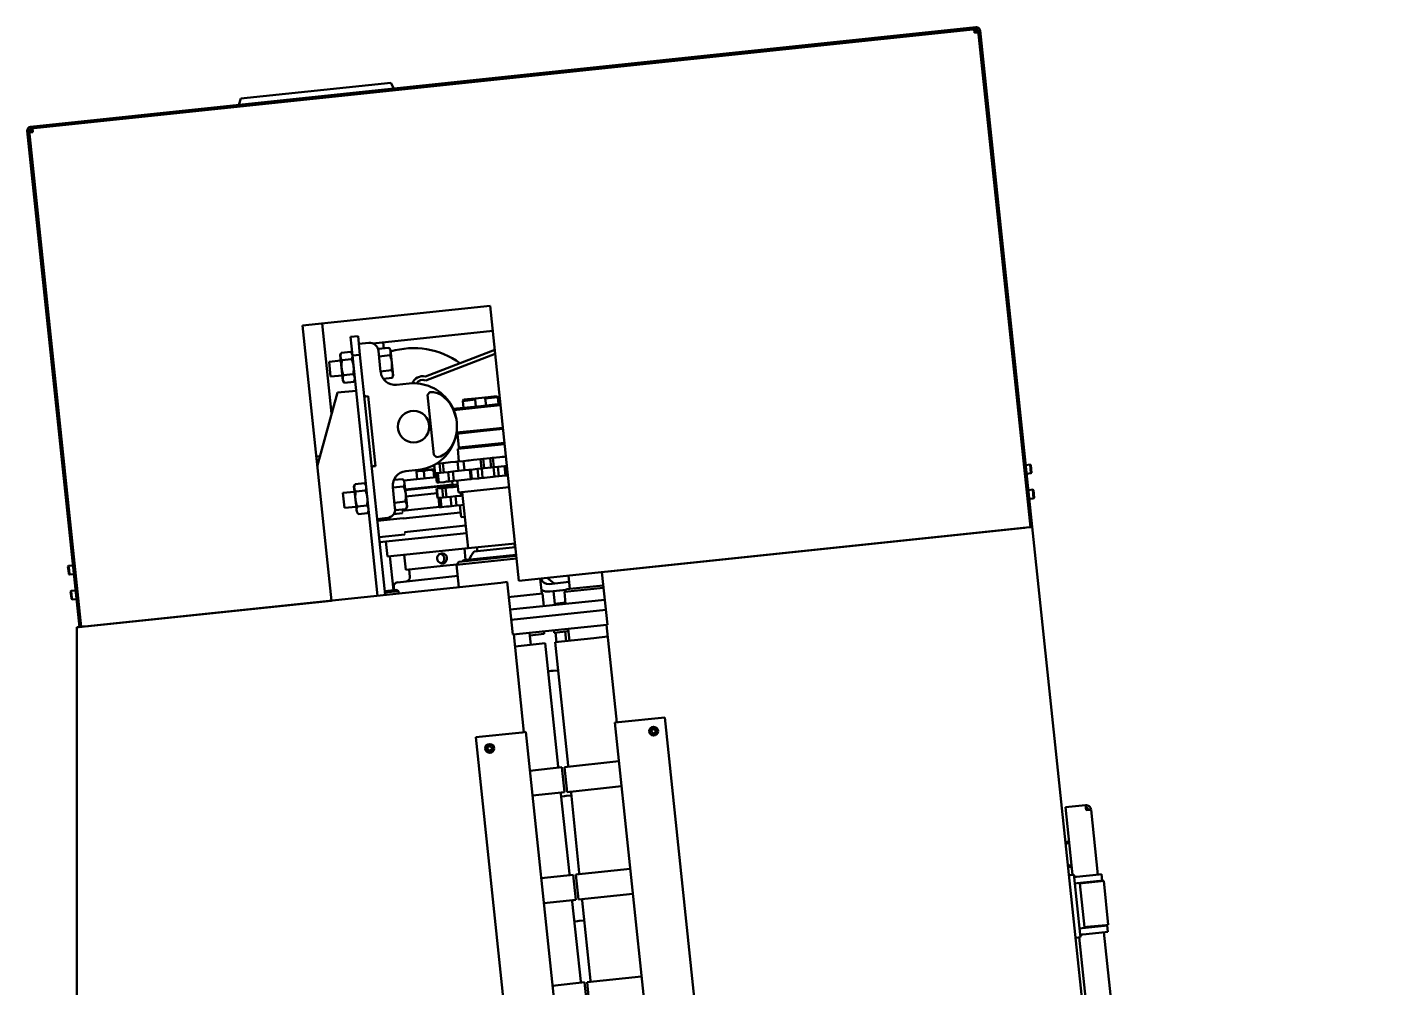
# Model space of a CAD drawing. Header units: millimetres. Extents: x 4915 to 15267, y 4787 to 10268.
# Drawn here: x 14098 to 15179, y 9440 to 10204 of the extents above; entities that cross this region are included whole.
import ezdxf

# ---------------------------------------------------------------- set-up
doc = ezdxf.new("R2010")
doc.units = ezdxf.units.MM
doc.layers.add('外形線', color=7, linetype='Continuous', lineweight=50)

msp = doc.modelspace()

# ---------------------------------------------------------------- linework, layer by layer
for p, q in [((14396.8, 9819.7), (14397, 9817.8)), ((14398.6, 9802.8), (14398.8, 9800.9))]:
    msp.add_line(p, q)
at = {"layer": '外形線'}
for p, q in [((14101.2, 10125.2), (14853, 10204.3)), ((14853.1, 10202.8), (14101.3, 10123.7)), ((14851.6, 10202.7), (14851.9, 10199.7)), ((14854.8, 10201.5), (14851.8, 10201.2)), ((14854.9, 10200), (14851.9, 10199.7)), ((14896.3, 9806.7), (14854.8, 10201.5)), ((14856.3, 10201.6), (14897.8, 9806.9)), ((14387.6, 10160.1), (14268.3, 10147.6)), ((14387.6, 10160.1), (14390, 10155.6)), ((14268.3, 10147.6), (14266.9, 10142.6)), ((14140.1, 9727.1), (14098.5, 10121.9)), ((14103, 10122.4), (14100, 10122.1)), ((14100, 10122.1), (14141.5, 9727.3)), ((14100.2, 10120.6), (14103.1, 10120.9)), ((14103.1, 10120.9), (14102.8, 10123.9)), ((14317.4, 9967), (14466.6, 9982.7)), ((14466.6, 9982.7), (14489.6, 9763.9)), ((14340.4, 9748.2), (14317.4, 9967)), ((14340.6, 9897), (14333.1, 9968.6)), ((14373.4, 9952.8), (14468.7, 9962.8)), ((14361.6, 9958.6), (14355.6, 9958)), ((14355.6, 9958), (14357.2, 9943.1)), ((14363.1, 9943.7), (14361.6, 9958.6)), ((14370.2, 9953.2), (14362.2, 9952.4)), ((14382.2, 9948.9), (14381.7, 9953.6)), ((14347.5, 9943.5), (14348.3, 9945.2)), ((14347.5, 9943.5), (14348.5, 9933.3)), ((14355.8, 9946.1), (14348.3, 9945.4)), ((14357, 9944.5), (14355.9, 9946)), ((14357.2, 9943.1), (14363.1, 9943.7)), ((14377.2, 9752.2), (14357.2, 9943.1)), ((14363.1, 9943.7), (14383.2, 9752.9)), ((14377.7, 9948.4), (14386.2, 9949.3)), ((14377.9, 9947), (14377.7, 9948.4)), ((14379.6, 9930.1), (14377.9, 9947)), ((14378.3, 9942.5), (14386.9, 9943.4)), ((14387.4, 9947.7), (14386.3, 9949.2)), ((14388.5, 9937.5), (14387.4, 9947.7)), ((14415.2, 9926.5), (14470.3, 9947.7)), ((14470.6, 9944.6), (14415.4, 9923.4)), ((14347.9, 9939.3), (14338.6, 9938.3)), ((14339.8, 9926.4), (14338.6, 9938.3)), ((14348.5, 9933.3), (14349.6, 9923.2)), ((14356.5, 9940.2), (14348.8, 9939.4)), ((14379.6, 9930.5), (14388.2, 9931.5)), ((14389.6, 9927.4), (14388.5, 9937.5)), ((14349.2, 9927.4), (14339.8, 9926.4)), ((14349.6, 9923.2), (14350.7, 9921.6)), ((14357.8, 9928.3), (14350.1, 9927.5)), ((14358.3, 9922.3), (14350.8, 9921.5)), ((14359.1, 9924.2), (14358.4, 9922.4)), ((14381.6, 9924.7), (14388.7, 9925.5)), ((14389.6, 9927.4), (14388.8, 9925.6)), ((14402.2, 9920.9), (14392.3, 9919.8)), ((14329.2, 9854.8), (14345.2, 9913.7)), ((14345.2, 9913.7), (14360.1, 9915.2)), ((14368.1, 9910.7), (14369.6, 9910.9)), ((14369.6, 9910.9), (14375.4, 9855.2)), ((14421.8, 9864.2), (14416.8, 9911.8)), ((14445.8, 9908.1), (14454.7, 9909.1)), ((14454.7, 9909.1), (14462.7, 9909.9)), ((14462.7, 9909.9), (14471.6, 9910.9)), ((14472.7, 9910), (14462.8, 9908.9)), ((14462.8, 9908.9), (14463.4, 9903.5)), ((14471.6, 9910.9), (14472.7, 9910)), ((14472.7, 9910), (14473.3, 9904.5)), ((14437.3, 9900.7), (14459.4, 9903)), ((14459.5, 9902), (14437.7, 9899.8)), ((14454.8, 9908.1), (14444.9, 9907)), ((14445.8, 9908.1), (14444.9, 9907)), ((14444.9, 9907), (14445.5, 9901.6)), ((14455.4, 9902.6), (14454.8, 9908.1)), ((14459.4, 9903), (14474.8, 9904.7)), ((14474.9, 9903.7), (14459.5, 9902)), ((14461.5, 9883.2), (14439.9, 9880.9)), ((14440, 9881.9), (14461.4, 9884.1)), ((14441.8, 9870), (14440.6, 9881)), ((14461.4, 9884.1), (14476.8, 9885.8)), ((14476.9, 9884.8), (14461.5, 9883.2)), ((14462.7, 9871.2), (14440.9, 9868.9)), ((14440.9, 9868.9), (14441.9, 9859)), ((14441.8, 9870), (14462.6, 9872.2)), ((14442.9, 9869.1), (14441.8, 9870)), ((14462.6, 9872.2), (14478, 9873.8)), ((14478.1, 9872.8), (14462.7, 9871.2)), ((14331.5, 9863.2), (14328.4, 9862.8)), ((14328.7, 9859.4), (14330.7, 9860.1)), ((14375.4, 9855.2), (14374, 9855.1)), ((14422.8, 9849.4), (14422.1, 9856.1)), ((14422.9, 9849.4), (14422.2, 9856.2)), ((14423.7, 9857.1), (14426, 9857.3)), ((14426.4, 9857.3), (14426, 9857.3)), ((14426.4, 9857.3), (14429.1, 9857.6)), ((14426.4, 9857.3), (14427.2, 9849.9)), ((14429.1, 9857.6), (14433.4, 9858.1)), ((14429.9, 9850.2), (14429.1, 9857.6)), ((14435.2, 9858.3), (14433.4, 9858.1)), ((14435.2, 9858.3), (14439.4, 9858.7)), ((14439.4, 9858.7), (14440.7, 9858.8)), ((14440.7, 9858.8), (14445.4, 9859.3)), ((14440.7, 9858.8), (14441.5, 9851.4)), ((14445.4, 9859.3), (14448.9, 9859.7)), ((14446.2, 9851.9), (14445.4, 9859.3)), ((14450.1, 9859.8), (14448.9, 9859.7)), ((14450.1, 9859.8), (14451.6, 9860)), ((14451.6, 9860), (14453.4, 9860.2)), ((14453.4, 9860.2), (14459.1, 9860.8)), ((14459.4, 9860.8), (14459.1, 9860.8)), ((14459.9, 9853.3), (14459.1, 9860.8)), ((14459.4, 9860.8), (14461.2, 9861)), ((14461.2, 9861), (14466.6, 9861.6)), ((14461.2, 9861), (14462, 9853.5)), ((14466.6, 9861.6), (14468.4, 9861.8)), ((14467.4, 9854.1), (14466.6, 9861.6)), ((14469.2, 9854.3), (14467.4, 9854.1)), ((14468.7, 9861.8), (14468.4, 9861.8)), ((14468.7, 9861.8), (14474.3, 9862.4)), ((14469.5, 9854.3), (14468.7, 9861.8)), ((14469.2, 9854.3), (14469.5, 9854.3)), ((14469.4, 9854.3), (14470.2, 9846.9)), ((14469.4, 9854.3), (14470.2, 9846.9)), ((14470.1, 9854.4), (14469.5, 9854.3)), ((14470.1, 9854.4), (14472.8, 9854.7)), ((14472.8, 9854.7), (14478.1, 9855.2)), ((14472.8, 9854.7), (14473.6, 9847.2)), ((14474.3, 9862.4), (14476.2, 9862.6)), ((14476.2, 9862.6), (14477.7, 9862.7)), ((14478.9, 9862.9), (14477.7, 9862.7)), ((14478.1, 9855.2), (14478.8, 9855.3)), ((14478.9, 9847.8), (14478.1, 9855.2)), ((14478.9, 9862.9), (14479.2, 9862.9)), ((14478.9, 9855.3), (14479.7, 9855.4)), ((14478.9, 9855.3), (14479.7, 9847.9)), ((14480, 9855.4), (14479.7, 9855.4)), ((14892.6, 9856.1), (14896.1, 9856.4)), ((14896.8, 9849.5), (14896.1, 9856.4)), ((14896.7, 9856), (14896.1, 9856.4)), ((14896.7, 9856), (14897.3, 9850)), ((14390.1, 9844.2), (14397.2, 9844.9)), ((14398.4, 9843.2), (14397.3, 9844.8)), ((14421.4, 9846.3), (14398, 9843.8)), ((14399.5, 9851.2), (14409.4, 9852.2)), ((14408.6, 9844.9), (14408, 9850.7)), ((14408.6, 9851.4), (14408.5, 9851.3)), ((14422.1, 9852.8), (14408.6, 9851.4)), ((14414.5, 9845.5), (14413.9, 9851.2)), ((14423.9, 9846.5), (14421.4, 9846.3)), ((14422.1, 9846.3), (14421.5, 9851.9)), ((14422.1, 9852.8), (14422.5, 9852.6)), ((14423.6, 9849.5), (14422.9, 9849.4)), ((14423.7, 9846.5), (14423.4, 9849.5)), ((14423.6, 9849.3), (14423.4, 9849.4)), ((14423.6, 9849.5), (14425.1, 9849.7)), ((14423.6, 9849.5), (14424.4, 9842.1)), ((14424.4, 9842.1), (14423.6, 9849.5)), ((14425.1, 9849.7), (14427.2, 9849.9)), ((14425.8, 9842.2), (14425.1, 9849.7)), ((14427.2, 9849.9), (14429.9, 9850.2)), ((14433.3, 9850.5), (14429.9, 9850.2)), ((14433.3, 9850.5), (14437.1, 9850.9)), ((14433.3, 9850.5), (14434, 9843.1)), ((14434, 9843.1), (14437.9, 9843.5)), ((14437.1, 9850.9), (14441.1, 9851.4)), ((14437.9, 9843.5), (14437.1, 9850.9)), ((14441.9, 9843.9), (14437.9, 9843.5)), ((14441.5, 9834.3), (14440.5, 9843.7)), ((14441.5, 9851.4), (14441.1, 9851.4)), ((14441.5, 9851.4), (14446.2, 9851.9)), ((14441.9, 9843.9), (14443.5, 9844.1)), ((14446.4, 9844.4), (14443.5, 9844.1)), ((14449.7, 9852.3), (14446.2, 9851.9)), ((14448.5, 9844.6), (14446.4, 9844.4)), ((14451.3, 9844.9), (14448.5, 9844.6)), ((14449.7, 9852.3), (14450.5, 9852.3)), ((14450.5, 9852.3), (14451.3, 9852.4)), ((14450.5, 9852.3), (14451.3, 9844.9)), ((14451.3, 9852.4), (14456.5, 9853)), ((14451.3, 9852.4), (14452, 9845)), ((14452, 9845), (14451.3, 9844.9)), ((14452, 9845), (14457.3, 9845.5)), ((14456.5, 9853), (14459.3, 9853.3)), ((14457.3, 9845.5), (14456.5, 9853)), ((14460, 9845.8), (14457.3, 9845.5)), ((14459.9, 9853.3), (14459.3, 9853.3)), ((14459.9, 9853.3), (14460.2, 9853.4)), ((14460, 9853.3), (14460.7, 9845.9)), ((14460, 9845.8), (14460.7, 9845.9)), ((14462, 9853.5), (14460.2, 9853.4)), ((14462.2, 9846), (14460.7, 9845.9)), ((14462, 9853.5), (14467.4, 9854.1)), ((14468.7, 9846.7), (14462.2, 9846)), ((14470.2, 9846.9), (14468.7, 9846.7)), ((14470.2, 9846.9), (14470.9, 9846.9)), ((14473.6, 9847.2), (14470.9, 9846.9)), ((14473.6, 9847.2), (14478.9, 9847.8)), ((14479.6, 9847.9), (14478.9, 9847.8)), ((14480.7, 9848), (14479.7, 9847.9)), ((14893.4, 9849.1), (14896.8, 9849.5)), ((14897.3, 9850), (14896.8, 9849.5)), ((14358.9, 9834.9), (14349.5, 9833.9)), ((14350.8, 9822), (14349.5, 9833.9)), ((14358.4, 9839), (14359.2, 9840.8)), ((14358.4, 9839), (14359.5, 9828.9)), ((14366.8, 9841.7), (14359.3, 9840.9)), ((14367.5, 9835.8), (14359.8, 9835)), ((14368, 9840), (14366.8, 9841.6)), ((14389.3, 9838.1), (14397.9, 9839)), ((14391, 9821.7), (14389.3, 9838.6)), ((14399.5, 9833.1), (14398.4, 9843.2)), ((14422.1, 9839), (14399.1, 9836.6)), ((14399.2, 9836.1), (14440.8, 9840.5)), ((14400.6, 9823), (14399.5, 9833.1)), ((14424.5, 9833.6), (14399.7, 9831)), ((14412.9, 9838), (14413, 9837.5)), ((14420.9, 9838.9), (14421, 9838.4)), ((14436.8, 9840.5), (14422.1, 9839)), ((14424.9, 9829.8), (14424.1, 9837.2)), ((14424.2, 9837.3), (14428, 9837.7)), ((14425, 9829.8), (14424.2, 9837.3)), ((14424.4, 9842.1), (14425.8, 9842.2)), ((14430, 9842.6), (14425.8, 9842.2)), ((14428.4, 9837.7), (14428, 9837.7)), ((14428.4, 9837.7), (14431.1, 9838)), ((14428.4, 9837.7), (14429.2, 9830.2)), ((14430, 9842.6), (14432, 9842.9)), ((14431.1, 9838), (14435.4, 9838.4)), ((14431.9, 9830.5), (14431.1, 9838)), ((14434, 9843.1), (14432, 9842.9)), ((14437.2, 9838.6), (14435.4, 9838.4)), ((14436.5, 9843.3), (14436.8, 9840.5)), ((14437.2, 9838.6), (14441, 9839)), ((14441.5, 9834.3), (14466.4, 9836.9)), ((14443.1, 9834.5), (14443.4, 9831.7)), ((14444.4, 9834.6), (14449.1, 9789.9)), ((14466.4, 9836.9), (14481.7, 9838.5)), ((14894.7, 9836.2), (14898.2, 9836.6)), ((14898.9, 9829.6), (14898.2, 9836.6)), ((14898.8, 9836.1), (14898.2, 9836.6)), ((14898.8, 9836.1), (14899.4, 9830.1)), ((14360.1, 9822.9), (14350.8, 9822)), ((14359.5, 9828.9), (14360.6, 9818.8)), ((14368.7, 9823.8), (14361.1, 9823)), ((14390.6, 9826.1), (14399.2, 9827)), ((14396.8, 9819.7), (14426.4, 9822.8)), ((14400.6, 9823), (14399.8, 9821.2)), ((14425.7, 9829.9), (14425, 9829.8)), ((14425.7, 9829.9), (14427.1, 9830)), ((14425.7, 9829.9), (14426.5, 9822.4)), ((14426.5, 9822.4), (14427.9, 9822.6)), ((14427.1, 9830), (14429.2, 9830.2)), ((14427.9, 9822.6), (14427.1, 9830)), ((14432, 9823), (14427.9, 9822.6)), ((14429.2, 9830.2), (14431.9, 9830.5)), ((14435.2, 9830.9), (14431.9, 9830.5)), ((14432, 9823), (14434.1, 9823.2)), ((14436, 9823.4), (14434.1, 9823.2)), ((14435.2, 9830.9), (14439.1, 9831.3)), ((14435.2, 9830.9), (14436, 9823.4)), ((14436, 9823.4), (14439.9, 9823.8)), ((14439.1, 9831.3), (14443.1, 9831.7)), ((14439.9, 9823.8), (14439.1, 9831.3)), ((14443.9, 9824.2), (14439.9, 9823.8)), ((14443.6, 9814.7), (14442.6, 9824.1)), ((14443.4, 9831.7), (14443.1, 9831.7)), ((14443.4, 9831.7), (14444.7, 9831.9)), ((14443.9, 9824.2), (14445.4, 9824.4)), ((14895.5, 9829.2), (14898.9, 9829.6)), ((14899.4, 9830.1), (14898.9, 9829.6)), ((14360.6, 9818.8), (14361.7, 9817.2)), ((14369.3, 9817.9), (14361.8, 9817.1)), ((14370.1, 9819.8), (14369.3, 9818)), ((14376.9, 9813.1), (14384.8, 9814)), ((14377, 9811.6), (14397.5, 9813.8)), ((14389.9, 9817), (14397, 9817.8)), ((14391.2, 9820.2), (14391, 9821.7)), ((14391.2, 9820.2), (14399.7, 9821.1)), ((14443.2, 9818.4), (14397.5, 9813.6)), ((14443.6, 9814.7), (14446.4, 9815)), ((14378.4, 9798.7), (14398.8, 9800.9)), ((14378.8, 9794.7), (14447.8, 9802)), ((14398.6, 9802.8), (14447.2, 9807.9)), ((14893.3, 9806.4), (14489.6, 9763.9)), ((14560.7, 9771.4), (14891.9, 9806.2)), ((14896, 9806.7), (14893.3, 9806.4)), ((14896.3, 9806.7), (14896, 9806.7)), ((14897.8, 9806.9), (14896.3, 9806.7)), ((15179, 7131.8), (14897.8, 9806.9)), ((14383.8, 9795.3), (14385, 9783.3)), ((14449.1, 9790.1), (14385, 9783.3)), ((14446.2, 9789.7), (14447.1, 9780.6)), ((14486.5, 9793.8), (14449.1, 9789.9)), ((14454.1, 9787.4), (14486.8, 9790.8)), ((14456.5, 9787.6), (14456.1, 9790.6)), ((14486.3, 9790.7), (14486, 9793.7)), ((14389.8, 9756.5), (14387, 9783.5)), ((14398.4, 9784.7), (14399.7, 9772.8)), ((14487.7, 9781.8), (14440, 9776.8)), ((14441.8, 9779), (14440, 9776.8)), ((14441.8, 9779), (14487.5, 9783.8)), ((14487.5, 9784.3), (14444.7, 9779.8)), ((14445.6, 9780.4), (14444.7, 9779.8)), ((14444.7, 9779.8), (14444.8, 9779.3)), ((14445.6, 9780.4), (14487.4, 9784.8)), ((14130.9, 9775.4), (14131.4, 9776)), ((14131.3, 9772.4), (14130.9, 9775.4)), ((14131.6, 9769.4), (14131.3, 9772.4)), ((14134.9, 9776.3), (14131.4, 9776)), ((14131.4, 9776), (14131.8, 9772.5)), ((14131.6, 9769.4), (14132.1, 9769)), ((14131.8, 9772.5), (14132.1, 9769)), ((14135.6, 9769.4), (14132.1, 9769)), ((14392.9, 9762.8), (14440.9, 9767.9)), ((14429.2, 9775.9), (14399.7, 9772.8)), ((14402.8, 9767.1), (14402.2, 9773.1)), ((14440.2, 9777.1), (14429.2, 9775.9)), ((14441.9, 9759), (14440, 9776.8)), ((14530, 9757.6), (14528.9, 9768)), ((14559.9, 9729.1), (14555.5, 9770.8)), ((14475.1, 9762.5), (14144, 9727.7)), ((14390.3, 9756.5), (14390.1, 9759.3)), ((14480.3, 9763.1), (14475.1, 9762.5)), ((14484.7, 9721.3), (14480.3, 9763.1)), ((14507.8, 9753.8), (14506.5, 9765.7)), ((14517.5, 9761.9), (14512, 9766.3)), ((14513.5, 9761.4), (14529.4, 9763.1)), ((14556.8, 9758.4), (14525.7, 9755.2)), ((14527.5, 9757.4), (14525.7, 9755.2)), ((14527.5, 9757.4), (14556.6, 9760.4)), ((14133, 9755.5), (14133.5, 9756.1)), ((14133.4, 9752.5), (14133, 9755.5)), ((14133.7, 9749.6), (14133.4, 9752.5)), ((14137, 9756.4), (14133.5, 9756.1)), ((14133.5, 9756.1), (14133.8, 9752.6)), ((14133.7, 9749.6), (14134.2, 9749.1)), ((14133.8, 9752.6), (14134.2, 9749.1)), ((14137.7, 9749.5), (14134.2, 9749.1)), ((14340.4, 9748.2), (14144.5, 9727.6)), ((14382.9, 9755.7), (14392.6, 9756.8)), ((14393.9, 9755.7), (14383, 9754.6)), ((14392.6, 9756.8), (14393.9, 9755.7)), ((14394.1, 9754), (14393.9, 9755.7)), ((14483.4, 9751.2), (14481.5, 9751)), ((14557.8, 9749), (14482.6, 9741.1)), ((14508.3, 9753.8), (14483.4, 9751.2)), ((14509.3, 9743.9), (14508.3, 9753.8)), ((14527.1, 9756.8), (14514.1, 9755.5)), ((14527.1, 9756.8), (14517.1, 9755.8)), ((14517.1, 9755.8), (14518.2, 9745.8)), ((14518.2, 9745.8), (14526.6, 9746.7)), ((14526.7, 9745.7), (14525.7, 9755.2)), ((14558.7, 9741), (14483.4, 9733.1)), ((14138, 7022), (14138, 9727.1)), ((14141.5, 9727.3), (14140.1, 9727.1)), ((14485.1, 9721.2), (14559.5, 9729.1)), ((14517.4, 9724.6), (14517.6, 9722.6)), ((14529.8, 9716.4), (14528.8, 9725.8)), ((14559.1, 9729), (14567.3, 9651.3)), ((14559.9, 9729.1), (14559.5, 9729.1)), ((14484.7, 9721.3), (14485.1, 9721.4)), ((14485.5, 9721.3), (14493.6, 9643.6)), ((14486.5, 9711.8), (14510.4, 9714.4)), ((14499, 9713.2), (14498, 9722.6)), ((14509.6, 9721.8), (14498.2, 9720.6)), ((14509.4, 9723.8), (14509.6, 9721.8)), ((14520.7, 9616.4), (14510.4, 9714.4)), ((14529, 9723.9), (14517.6, 9722.6)), ((14518.4, 9715.2), (14549.2, 9718.4)), ((14528.7, 9617.2), (14518.4, 9715.2)), ((14518.6, 9722.8), (14519.4, 9715.3)), ((14527.2, 9716.1), (14526.4, 9723.6)), ((14549.2, 9718.4), (14560.1, 9719.6)), ((14515.3, 9692.3), (14512.8, 9692)), ((14516.7, 9692.4), (14515.3, 9692.3)), ((14520.7, 9692.8), (14516.7, 9692.4)), ((14568.8, 9651.5), (14565.8, 9651.2)), ((14827.1, 7165.1), (14565.8, 9651.2)), ((14568.8, 9651.5), (14605.6, 9655.4)), ((14605.6, 9655.4), (14866.9, 7169.2)), ((14492.1, 9643.4), (14455.3, 9639.6)), ((14716.6, 7153.4), (14455.3, 9639.6)), ((14492.1, 9643.4), (14495.1, 9643.8)), ((14495.1, 9643.8), (14756.4, 7157.6)), ((14595.1, 9645.1), (14596.5, 9646.1)), ((14595.3, 9643.4), (14595.1, 9645.1)), ((14596.9, 9642.7), (14595.3, 9643.4)), ((14596.5, 9646.1), (14598.1, 9645.4)), ((14598.3, 9643.7), (14596.9, 9642.7)), ((14598.1, 9645.4), (14598.3, 9643.7)), ((14464.7, 9631.4), (14466.1, 9632.4)), ((14464.9, 9629.7), (14464.7, 9631.4)), ((14466.5, 9629), (14464.9, 9629.7)), ((14466.1, 9632.4), (14467.7, 9631.7)), ((14467.9, 9630), (14466.5, 9629)), ((14467.7, 9631.7), (14467.9, 9630)), ((14569, 9620.5), (14525.8, 9615.9)), ((14523.8, 9615.7), (14498.3, 9613)), ((14525.9, 9595.8), (14523.8, 9615.7)), ((14527.9, 9596), (14525.8, 9615.9)), ((14525.9, 9595.8), (14500.4, 9593.2)), ((14571.1, 9600.6), (14527.9, 9596)), ((14537.6, 9531.7), (14531, 9595.4)), ((14529.7, 9530.9), (14523, 9594.5)), ((14525.8, 9592.8), (14523.2, 9592.5)), ((14525.8, 9592.8), (14523.2, 9592.5)), ((14527.2, 9593), (14525.8, 9592.8)), ((14527.2, 9593), (14525.8, 9592.8)), ((14531.2, 9593.4), (14527.2, 9593)), ((14531.2, 9593.4), (14527.2, 9593)), ((14940.2, 9585.6), (14924.3, 9583.9)), ((14940.6, 9581.6), (14940.2, 9585.6)), ((14929.9, 9530.2), (14924.3, 9583.9)), ((14940.6, 9581.6), (14944.6, 9582)), ((14950, 9530.3), (14944.6, 9582)), ((14532.8, 9530.2), (14507.3, 9527.5)), ((14534.9, 9510.3), (14532.8, 9530.2)), ((14578, 9535), (14534.8, 9530.4)), ((14536.9, 9510.5), (14534.8, 9530.4)), ((14930.9, 9530.3), (14926.9, 9529.9)), ((14930.9, 9530.3), (14931.1, 9528.3)), ((14951, 9530.4), (14933.1, 9528.5)), ((14951, 9530.4), (14953, 9530.6)), ((14953.5, 9525.7), (14953, 9530.6)), ((14935.9, 9482.6), (14931.1, 9528.3)), ((14931.6, 9523.4), (14933.6, 9523.6)), ((14933.6, 9523.6), (14951.5, 9525.4)), ((14935.7, 9523.3), (14937.7, 9523.5)), ((14935.7, 9523.3), (14939.3, 9488.5)), ((14952.6, 9525.1), (14937.7, 9523.5)), ((14950.6, 9524.8), (14950.5, 9525.3)), ((14953.5, 9525.7), (14951.5, 9525.4)), ((14952.6, 9525.1), (14954.6, 9525.3)), ((14958.2, 9490.5), (14954.6, 9525.3)), ((14534.9, 9510.3), (14509.4, 9507.6)), ((14538.7, 9445.4), (14532, 9509)), ((14580.1, 9515.1), (14536.9, 9510.5)), ((14546.6, 9446.2), (14539.9, 9509.8)), ((14536.2, 9493.4), (14533.7, 9493.1)), ((14536.2, 9493.4), (14533.7, 9493.1)), ((14537.6, 9493.5), (14536.2, 9493.4)), ((14537.6, 9493.5), (14536.2, 9493.4)), ((14541.6, 9493.9), (14537.6, 9493.5)), ((14541.6, 9493.9), (14537.6, 9493.5)), ((14937.4, 9487.8), (14935.4, 9487.6)), ((14955.3, 9489.6), (14937.4, 9487.8)), ((14941.3, 9488.7), (14939.3, 9488.5)), ((14941.3, 9488.7), (14956.2, 9490.2)), ((14954.3, 9489.5), (14954.3, 9490)), ((14955.3, 9489.6), (14957.3, 9489.9)), ((14958.2, 9490.5), (14956.2, 9490.2)), ((14957.8, 9484.9), (14957.3, 9489.9)), ((14932.2, 9480.2), (14936.1, 9480.6)), ((15047.1, 8415.4), (14935.1, 9480.5)), ((14935.9, 9482.6), (14936.1, 9480.6)), ((14937.9, 9482.8), (14955.8, 9484.7)), ((15067.2, 8415.5), (14954.8, 9484.6)), ((14957.8, 9484.9), (14955.8, 9484.7)), ((14541.8, 9444.7), (14516.3, 9442)), ((14543.9, 9424.8), (14541.8, 9444.7)), ((14587, 9449.4), (14543.8, 9444.9)), ((14545.8, 9425), (14543.8, 9444.9))]:
    msp.add_line(p, q, dxfattribs=at).dxf.unprotected_set("ltscale", 0)
for points in [[(14348.3, 9945.4), (14348.2, 9945.1), (14348.1, 9944.8), (14348, 9944.5), (14347.9, 9944.2), (14347.8, 9944), (14347.7, 9943.7), (14347.7, 9943.4), (14347.7, 9943.2), (14347.6, 9943), (14347.6, 9942.7), (14347.6, 9942.5), (14347.7, 9942.3), (14347.7, 9942), (14347.7, 9941.8), (14347.8, 9941.6), (14347.8, 9941.3), (14347.9, 9941.1), (14348, 9940.9), (14348.1, 9940.6), (14348.2, 9940.4), (14348.4, 9940.2), (14348.5, 9939.9), (14348.7, 9939.6), (14348.8, 9939.4)], [(14356.5, 9940.2), (14356.6, 9940.5), (14356.8, 9940.8), (14356.8, 9941), (14356.9, 9941.3), (14357, 9941.6), (14357, 9941.8), (14357.1, 9942.1), (14357.1, 9942.3), (14357.1, 9942.6), (14357.1, 9942.8), (14357.1, 9943), (14357.1, 9943.2), (14357.1, 9943.5), (14357, 9943.7), (14357, 9943.9), (14356.9, 9944.2), (14356.8, 9944.4), (14356.7, 9944.6), (14356.6, 9944.9), (14356.5, 9945.1), (14356.3, 9945.4), (14356.2, 9945.6), (14356, 9945.9), (14355.8, 9946.1)], [(14386.9, 9943.4), (14387.1, 9943.7), (14387.2, 9944), (14387.3, 9944.2), (14387.4, 9944.5), (14387.4, 9944.8), (14387.5, 9945), (14387.5, 9945.3), (14387.5, 9945.5), (14387.5, 9945.7), (14387.6, 9946), (14387.5, 9946.2), (14387.5, 9946.4), (14387.5, 9946.7), (14387.4, 9946.9), (14387.4, 9947.1), (14387.3, 9947.4), (14387.2, 9947.6), (14387.1, 9947.8), (14387, 9948.1), (14386.9, 9948.3), (14386.8, 9948.6), (14386.6, 9948.8), (14386.4, 9949.1), (14386.2, 9949.3)], [(14388.5, 9937.5), (14388.5, 9937.8), (14388.5, 9938), (14388.4, 9938.3), (14388.4, 9938.5), (14388.3, 9938.8), (14388.3, 9939), (14388.2, 9939.3), (14388.2, 9939.5), (14388.1, 9939.7), (14388.1, 9940), (14388, 9940.2), (14388, 9940.5), (14387.9, 9940.7), (14387.8, 9940.9), (14387.7, 9941.2), (14387.7, 9941.4), (14387.6, 9941.7), (14387.5, 9941.9), (14387.4, 9942.1), (14387.3, 9942.4), (14387.2, 9942.6), (14387.1, 9942.9), (14387.1, 9943.1), (14386.9, 9943.4)], [(14348.8, 9939.4), (14348.8, 9939.1), (14348.8, 9938.9), (14348.7, 9938.6), (14348.7, 9938.3), (14348.6, 9938.1), (14348.6, 9937.8), (14348.6, 9937.6), (14348.5, 9937.3), (14348.5, 9937.1), (14348.5, 9936.8), (14348.5, 9936.6), (14348.5, 9936.3), (14348.5, 9936.1), (14348.4, 9935.8), (14348.4, 9935.6), (14348.4, 9935.3), (14348.4, 9935.1), (14348.4, 9934.8), (14348.4, 9934.6), (14348.5, 9934.3), (14348.5, 9934.1), (14348.5, 9933.8), (14348.5, 9933.6), (14348.5, 9933.3)], [(14348.5, 9933.3), (14348.6, 9933.1), (14348.6, 9932.8), (14348.6, 9932.6), (14348.7, 9932.3), (14348.7, 9932.1), (14348.8, 9931.8), (14348.8, 9931.6), (14348.9, 9931.3), (14348.9, 9931.1), (14349, 9930.9), (14349, 9930.6), (14349.1, 9930.4), (14349.2, 9930.1), (14349.2, 9929.9), (14349.3, 9929.7), (14349.4, 9929.4), (14349.5, 9929.2), (14349.5, 9928.9), (14349.6, 9928.7), (14349.7, 9928.4), (14349.8, 9928.2), (14349.9, 9928), (14350, 9927.7), (14350.1, 9927.5)], [(14358.1, 9934.3), (14358.1, 9934.6), (14358, 9934.8), (14358, 9935.1), (14357.9, 9935.3), (14357.9, 9935.6), (14357.9, 9935.8), (14357.8, 9936.1), (14357.8, 9936.3), (14357.7, 9936.5), (14357.7, 9936.8), (14357.6, 9937), (14357.5, 9937.3), (14357.5, 9937.5), (14357.4, 9937.7), (14357.3, 9938), (14357.2, 9938.2), (14357.2, 9938.5), (14357.1, 9938.7), (14357, 9939), (14356.9, 9939.2), (14356.8, 9939.4), (14356.7, 9939.7), (14356.6, 9939.9), (14356.5, 9940.2)], [(14357.8, 9928.3), (14357.8, 9928.5), (14357.9, 9928.8), (14357.9, 9929), (14357.9, 9929.3), (14358, 9929.6), (14358, 9929.8), (14358, 9930.1), (14358.1, 9930.3), (14358.1, 9930.6), (14358.1, 9930.8), (14358.1, 9931.1), (14358.2, 9931.3), (14358.2, 9931.6), (14358.2, 9931.8), (14358.2, 9932.1), (14358.2, 9932.3), (14358.2, 9932.6), (14358.2, 9932.8), (14358.2, 9933.1), (14358.2, 9933.3), (14358.1, 9933.6), (14358.1, 9933.8), (14358.1, 9934.1), (14358.1, 9934.3)], [(14388.2, 9931.5), (14388.3, 9931.7), (14388.3, 9932), (14388.3, 9932.2), (14388.4, 9932.5), (14388.4, 9932.8), (14388.4, 9933), (14388.5, 9933.3), (14388.5, 9933.5), (14388.5, 9933.8), (14388.5, 9934), (14388.6, 9934.3), (14388.6, 9934.5), (14388.6, 9934.8), (14388.6, 9935), (14388.6, 9935.3), (14388.6, 9935.5), (14388.6, 9935.8), (14388.6, 9936), (14388.6, 9936.3), (14388.6, 9936.5), (14388.6, 9936.8), (14388.6, 9937), (14388.5, 9937.3), (14388.5, 9937.5)], [(14388.7, 9925.5), (14388.9, 9925.8), (14389, 9926.1), (14389.1, 9926.4), (14389.2, 9926.6), (14389.2, 9926.9), (14389.3, 9927.1), (14389.4, 9927.4), (14389.4, 9927.6), (14389.4, 9927.9), (14389.4, 9928.1), (14389.4, 9928.3), (14389.4, 9928.6), (14389.4, 9928.8), (14389.3, 9929), (14389.3, 9929.3), (14389.2, 9929.5), (14389.1, 9929.7), (14389.1, 9930), (14388.9, 9930.2), (14388.8, 9930.4), (14388.7, 9930.7), (14388.6, 9930.9), (14388.4, 9931.2), (14388.2, 9931.5)], [(14350.1, 9927.5), (14350, 9927.2), (14349.9, 9926.9), (14349.8, 9926.6), (14349.7, 9926.3), (14349.6, 9926.1), (14349.6, 9925.8), (14349.5, 9925.6), (14349.5, 9925.3), (14349.5, 9925.1), (14349.5, 9924.9), (14349.5, 9924.6), (14349.5, 9924.4), (14349.6, 9924.2), (14349.6, 9923.9), (14349.7, 9923.7), (14349.7, 9923.5), (14349.8, 9923.2), (14349.9, 9923), (14350, 9922.8), (14350.2, 9922.5), (14350.3, 9922.3), (14350.5, 9922), (14350.6, 9921.8), (14350.8, 9921.5)], [(14358.3, 9922.3), (14358.4, 9922.6), (14358.6, 9922.9), (14358.7, 9923.2), (14358.7, 9923.4), (14358.8, 9923.7), (14358.9, 9923.9), (14358.9, 9924.2), (14359, 9924.4), (14359, 9924.7), (14359, 9924.9), (14359, 9925.2), (14359, 9925.4), (14358.9, 9925.6), (14358.9, 9925.8), (14358.9, 9926.1), (14358.8, 9926.3), (14358.7, 9926.5), (14358.6, 9926.8), (14358.5, 9927), (14358.4, 9927.2), (14358.3, 9927.5), (14358.1, 9927.7), (14358, 9928), (14357.8, 9928.3)], [(14416.8, 9911.8), (14418.6, 9914), (14421.7, 9914.1), (14424.7, 9913.2), (14427.6, 9911.8), (14430.1, 9909.9), (14432.4, 9907.7), (14434.5, 9905.2), (14436.2, 9902.4), (14437.6, 9899.6), (14438.7, 9896.5), (14439.6, 9893.3), (14440.1, 9890.2), (14440.2, 9887), (14440.1, 9883.6), (14439.6, 9880.4), (14438.8, 9877.3), (14437.7, 9874.3), (14436.2, 9871.4), (14434.4, 9868.8), (14432.3, 9866.4), (14429.8, 9864.4), (14427.1, 9862.9), (14424.1, 9862.4), (14421.8, 9864.2)], [(14454.8, 9908.1), (14454.8, 9908.1), (14454.8, 9908.2), (14454.8, 9908.2), (14454.8, 9908.3), (14454.8, 9908.3), (14454.8, 9908.4), (14454.8, 9908.4), (14454.8, 9908.4), (14454.8, 9908.5), (14454.8, 9908.5), (14454.8, 9908.6), (14454.8, 9908.6), (14454.8, 9908.6), (14454.8, 9908.7), (14454.8, 9908.7), (14454.8, 9908.8), (14454.8, 9908.8), (14454.8, 9908.8), (14454.8, 9908.9), (14454.8, 9908.9), (14454.8, 9909), (14454.8, 9909), (14454.7, 9909), (14454.7, 9909.1)], [(14462.7, 9909.9), (14462.7, 9909.9), (14462.7, 9909.8), (14462.7, 9909.8), (14462.7, 9909.8), (14462.7, 9909.7), (14462.7, 9909.7), (14462.7, 9909.6), (14462.7, 9909.6), (14462.7, 9909.6), (14462.7, 9909.5), (14462.7, 9909.5), (14462.8, 9909.4), (14462.8, 9909.4), (14462.8, 9909.4), (14462.8, 9909.3), (14462.8, 9909.3), (14462.8, 9909.2), (14462.8, 9909.2), (14462.8, 9909.1), (14462.8, 9909.1), (14462.8, 9909.1), (14462.8, 9909), (14462.8, 9909), (14462.8, 9908.9)], [(14397.9, 9839), (14398, 9839.3), (14398.2, 9839.6), (14398.2, 9839.8), (14398.3, 9840.1), (14398.4, 9840.4), (14398.4, 9840.6), (14398.5, 9840.9), (14398.5, 9841.1), (14398.5, 9841.3), (14398.5, 9841.6), (14398.5, 9841.8), (14398.5, 9842), (14398.5, 9842.3), (14398.4, 9842.5), (14398.4, 9842.7), (14398.3, 9842.9), (14398.2, 9843.2), (14398.1, 9843.4), (14398, 9843.7), (14397.9, 9843.9), (14397.7, 9844.1), (14397.6, 9844.4), (14397.4, 9844.7), (14397.2, 9844.9)], [(14413.9, 9851.2), (14413.6, 9851.3), (14413.4, 9851.4), (14413.1, 9851.4), (14412.8, 9851.5), (14412.6, 9851.5), (14412.3, 9851.5), (14412.1, 9851.6), (14411.8, 9851.6), (14411.6, 9851.6), (14411.3, 9851.6), (14411.1, 9851.6), (14410.9, 9851.6), (14410.7, 9851.5), (14410.4, 9851.5), (14410.2, 9851.5), (14410, 9851.4), (14409.7, 9851.3), (14409.5, 9851.3), (14409.3, 9851.2), (14409, 9851.1), (14408.8, 9851), (14408.5, 9850.9), (14408.3, 9850.8), (14408, 9850.7)], [(14408, 9850.7), (14408, 9850.7), (14408, 9850.7), (14408.1, 9850.8), (14408.1, 9850.8), (14408.1, 9850.8), (14408.1, 9850.9), (14408.1, 9850.9), (14408.2, 9850.9), (14408.2, 9850.9), (14408.2, 9851), (14408.2, 9851), (14408.2, 9851), (14408.3, 9851), (14408.3, 9851.1), (14408.3, 9851.1), (14408.3, 9851.1), (14408.3, 9851.1), (14408.3, 9851.2), (14408.4, 9851.2), (14408.4, 9851.2), (14408.4, 9851.2), (14408.4, 9851.2), (14408.4, 9851.2), (14408.5, 9851.3)], [(14421.5, 9851.9), (14421.1, 9852), (14420.8, 9852.1), (14420.4, 9852.1), (14420.1, 9852.2), (14419.8, 9852.2), (14419.4, 9852.2), (14419.1, 9852.2), (14418.8, 9852.2), (14418.5, 9852.2), (14418.2, 9852.2), (14417.9, 9852.2), (14417.6, 9852.2), (14417.3, 9852.2), (14417.1, 9852.1), (14416.8, 9852.1), (14416.5, 9852), (14416.2, 9851.9), (14415.9, 9851.9), (14415.6, 9851.8), (14415.3, 9851.7), (14414.9, 9851.6), (14414.6, 9851.5), (14414.3, 9851.4), (14413.9, 9851.2)], [(14422.5, 9852.6), (14422.4, 9852.6), (14422.4, 9852.6), (14422.3, 9852.6), (14422.3, 9852.6), (14422.3, 9852.6), (14422.2, 9852.6), (14422.2, 9852.6), (14422.1, 9852.6), (14422.1, 9852.6), (14422.1, 9852.6), (14422, 9852.6), (14422, 9852.5), (14421.9, 9852.5), (14421.9, 9852.5), (14421.9, 9852.4), (14421.8, 9852.4), (14421.8, 9852.4), (14421.7, 9852.3), (14421.7, 9852.3), (14421.7, 9852.2), (14421.6, 9852.2), (14421.6, 9852.1), (14421.5, 9852), (14421.5, 9851.9)], [(14359.3, 9840.9), (14359.2, 9840.6), (14359, 9840.3), (14358.9, 9840.1), (14358.9, 9839.8), (14358.8, 9839.5), (14358.7, 9839.3), (14358.7, 9839), (14358.6, 9838.8), (14358.6, 9838.5), (14358.6, 9838.3), (14358.6, 9838.1), (14358.6, 9837.8), (14358.7, 9837.6), (14358.7, 9837.4), (14358.7, 9837.2), (14358.8, 9836.9), (14358.9, 9836.7), (14359, 9836.5), (14359.1, 9836.2), (14359.2, 9836), (14359.3, 9835.7), (14359.5, 9835.5), (14359.6, 9835.2), (14359.8, 9835)], [(14359.8, 9835), (14359.8, 9834.7), (14359.7, 9834.4), (14359.7, 9834.2), (14359.7, 9833.9), (14359.6, 9833.7), (14359.6, 9833.4), (14359.6, 9833.1), (14359.5, 9832.9), (14359.5, 9832.6), (14359.5, 9832.4), (14359.5, 9832.1), (14359.4, 9831.9), (14359.4, 9831.6), (14359.4, 9831.4), (14359.4, 9831.1), (14359.4, 9830.9), (14359.4, 9830.7), (14359.4, 9830.4), (14359.4, 9830.2), (14359.4, 9829.9), (14359.4, 9829.7), (14359.5, 9829.4), (14359.5, 9829.2), (14359.5, 9828.9)], [(14367.5, 9835.8), (14367.6, 9836.1), (14367.7, 9836.4), (14367.8, 9836.6), (14367.9, 9836.9), (14368, 9837.2), (14368, 9837.4), (14368.1, 9837.7), (14368.1, 9837.9), (14368.1, 9838.1), (14368.1, 9838.4), (14368.1, 9838.6), (14368.1, 9838.8), (14368, 9839.1), (14368, 9839.3), (14367.9, 9839.5), (14367.9, 9839.8), (14367.8, 9840), (14367.7, 9840.2), (14367.6, 9840.5), (14367.4, 9840.7), (14367.3, 9840.9), (14367.1, 9841.2), (14367, 9841.5), (14366.8, 9841.7)], [(14369.1, 9829.9), (14369, 9830.2), (14369, 9830.4), (14369, 9830.7), (14368.9, 9830.9), (14368.9, 9831.2), (14368.8, 9831.4), (14368.8, 9831.6), (14368.7, 9831.9), (14368.7, 9832.1), (14368.6, 9832.4), (14368.6, 9832.6), (14368.5, 9832.8), (14368.4, 9833.1), (14368.4, 9833.3), (14368.3, 9833.6), (14368.2, 9833.8), (14368.1, 9834), (14368.1, 9834.3), (14368, 9834.5), (14367.9, 9834.8), (14367.8, 9835), (14367.7, 9835.3), (14367.6, 9835.5), (14367.5, 9835.8)], [(14399.5, 9833.1), (14399.5, 9833.4), (14399.4, 9833.6), (14399.4, 9833.9), (14399.4, 9834.1), (14399.3, 9834.3), (14399.3, 9834.6), (14399.2, 9834.8), (14399.2, 9835.1), (14399.1, 9835.3), (14399.1, 9835.6), (14399, 9835.8), (14398.9, 9836), (14398.9, 9836.3), (14398.8, 9836.5), (14398.7, 9836.8), (14398.6, 9837), (14398.6, 9837.2), (14398.5, 9837.5), (14398.4, 9837.7), (14398.3, 9838), (14398.2, 9838.2), (14398.1, 9838.5), (14398, 9838.7), (14397.9, 9839)], [(14399.2, 9827), (14399.2, 9827.3), (14399.3, 9827.6), (14399.3, 9827.8), (14399.3, 9828.1), (14399.4, 9828.3), (14399.4, 9828.6), (14399.4, 9828.9), (14399.5, 9829.1), (14399.5, 9829.4), (14399.5, 9829.6), (14399.5, 9829.9), (14399.6, 9830.1), (14399.6, 9830.4), (14399.6, 9830.6), (14399.6, 9830.9), (14399.6, 9831.1), (14399.6, 9831.3), (14399.6, 9831.6), (14399.6, 9831.8), (14399.6, 9832.1), (14399.6, 9832.3), (14399.5, 9832.6), (14399.5, 9832.8), (14399.5, 9833.1)], [(14359.5, 9828.9), (14359.5, 9828.6), (14359.6, 9828.4), (14359.6, 9828.1), (14359.6, 9827.9), (14359.7, 9827.7), (14359.7, 9827.4), (14359.8, 9827.2), (14359.8, 9826.9), (14359.9, 9826.7), (14359.9, 9826.4), (14360, 9826.2), (14360.1, 9826), (14360.1, 9825.7), (14360.2, 9825.5), (14360.3, 9825.2), (14360.4, 9825), (14360.4, 9824.8), (14360.5, 9824.5), (14360.6, 9824.3), (14360.7, 9824), (14360.8, 9823.8), (14360.9, 9823.5), (14361, 9823.3), (14361.1, 9823)], [(14361.1, 9823), (14361, 9822.7), (14360.8, 9822.5), (14360.8, 9822.2), (14360.7, 9821.9), (14360.6, 9821.7), (14360.6, 9821.4), (14360.5, 9821.2), (14360.5, 9820.9), (14360.5, 9820.7), (14360.5, 9820.4), (14360.5, 9820.2), (14360.5, 9820), (14360.5, 9819.7), (14360.6, 9819.5), (14360.6, 9819.3), (14360.7, 9819.1), (14360.8, 9818.8), (14360.9, 9818.6), (14361, 9818.3), (14361.1, 9818.1), (14361.3, 9817.9), (14361.4, 9817.6), (14361.6, 9817.3), (14361.8, 9817.1)], [(14368.7, 9823.8), (14368.8, 9824.1), (14368.8, 9824.4), (14368.9, 9824.6), (14368.9, 9824.9), (14369, 9825.2), (14369, 9825.4), (14369, 9825.7), (14369, 9825.9), (14369.1, 9826.2), (14369.1, 9826.4), (14369.1, 9826.7), (14369.1, 9826.9), (14369.1, 9827.2), (14369.1, 9827.4), (14369.2, 9827.7), (14369.2, 9827.9), (14369.2, 9828.2), (14369.2, 9828.4), (14369.1, 9828.6), (14369.1, 9828.9), (14369.1, 9829.1), (14369.1, 9829.4), (14369.1, 9829.6), (14369.1, 9829.9)], [(14369.3, 9817.9), (14369.4, 9818.2), (14369.5, 9818.5), (14369.6, 9818.7), (14369.7, 9819), (14369.8, 9819.3), (14369.8, 9819.5), (14369.9, 9819.8), (14369.9, 9820), (14369.9, 9820.3), (14370, 9820.5), (14370, 9820.7), (14369.9, 9821), (14369.9, 9821.2), (14369.9, 9821.4), (14369.8, 9821.7), (14369.8, 9821.9), (14369.7, 9822.1), (14369.6, 9822.3), (14369.5, 9822.6), (14369.4, 9822.8), (14369.2, 9823.1), (14369.1, 9823.3), (14368.9, 9823.6), (14368.7, 9823.8)], [(14399.7, 9821.1), (14399.8, 9821.4), (14400, 9821.7), (14400.1, 9821.9), (14400.1, 9822.2), (14400.2, 9822.5), (14400.3, 9822.7), (14400.3, 9823), (14400.4, 9823.2), (14400.4, 9823.5), (14400.4, 9823.7), (14400.4, 9823.9), (14400.4, 9824.2), (14400.3, 9824.4), (14400.3, 9824.6), (14400.3, 9824.9), (14400.2, 9825.1), (14400.1, 9825.3), (14400, 9825.5), (14399.9, 9825.8), (14399.8, 9826), (14399.7, 9826.3), (14399.5, 9826.5), (14399.4, 9826.8), (14399.2, 9827)], [(14424.6, 9781.4), (14424.6, 9782.5), (14424.9, 9783.5), (14425.5, 9784.4), (14426.2, 9785.1), (14427.1, 9785.6), (14428.1, 9785.8), (14429.1, 9785.8), (14430.1, 9785.5), (14430.9, 9785), (14431.6, 9784.2), (14432.1, 9783.3), (14432.3, 9782.3), (14432.3, 9781.2), (14432, 9780.2), (14431.5, 9779.3), (14430.8, 9778.6), (14429.9, 9778.1), (14429, 9777.9), (14427.9, 9777.9), (14426.9, 9778.2), (14426.1, 9778.8), (14425.3, 9779.5), (14424.8, 9780.4), (14424.6, 9781.4)], [(14427.9, 9777.9), (14428.3, 9778.1), (14428.6, 9778.3), (14428.9, 9778.6), (14429.2, 9778.9), (14429.5, 9779.2), (14429.7, 9779.5), (14429.9, 9779.9), (14430, 9780.3), (14430.1, 9780.8), (14430.2, 9781.2), (14430.2, 9781.6), (14430.2, 9782), (14430.1, 9782.5), (14430, 9782.9), (14429.9, 9783.3), (14429.7, 9783.7), (14429.4, 9784), (14429.2, 9784.4), (14428.9, 9784.7), (14428.6, 9784.9), (14428.2, 9785.1), (14427.9, 9785.3), (14427.5, 9785.5), (14427.1, 9785.6)], [(14140, 9727.3), (14139.9, 9727.3), (14139.7, 9727.3), (14139.6, 9727.3), (14139.4, 9727.3), (14139.3, 9727.3), (14139.2, 9727.2), (14139, 9727.2), (14138.9, 9727.2), (14138.8, 9727.2), (14138.7, 9727.2), (14138.6, 9727.2), (14138.5, 9727.2), (14138.4, 9727.2), (14138.4, 9727.2), (14138.3, 9727.1), (14138.2, 9727.1), (14138.2, 9727.1), (14138.1, 9727.1), (14138.1, 9727.1), (14138, 9727.1), (14138, 9727.1), (14138, 9727.1), (14138, 9727.1), (14138, 9727.1)], [(14144, 9727.7), (14143.9, 9727.7), (14143.8, 9727.7), (14143.7, 9727.7), (14143.6, 9727.7), (14143.4, 9727.7), (14143.3, 9727.7), (14143.2, 9727.7), (14143.1, 9727.6), (14143, 9727.6), (14142.9, 9727.6), (14142.8, 9727.6), (14142.7, 9727.6), (14142.6, 9727.6), (14142.5, 9727.6), (14142.4, 9727.6), (14142.3, 9727.6), (14142.2, 9727.5), (14142.1, 9727.5), (14142, 9727.5), (14141.9, 9727.5), (14141.8, 9727.5), (14141.7, 9727.5), (14141.6, 9727.5), (14141.5, 9727.5)], [(14930.9, 9530.3), (14930.9, 9530.2), (14931, 9530.1), (14931, 9530), (14931, 9529.9), (14931.1, 9529.8), (14931.1, 9529.7), (14931.2, 9529.6), (14931.2, 9529.5), (14931.3, 9529.4), (14931.4, 9529.3), (14931.4, 9529.2), (14931.5, 9529.1), (14931.6, 9529), (14931.7, 9528.9), (14931.8, 9528.8), (14932, 9528.8), (14932.1, 9528.7), (14932.2, 9528.7), (14932.4, 9528.6), (14932.5, 9528.6), (14932.6, 9528.5), (14932.8, 9528.5), (14933, 9528.5), (14933.1, 9528.5)], [(14936.1, 9480.6), (14936.1, 9480.7), (14936.1, 9480.8), (14936.1, 9480.9), (14936.1, 9481), (14936.2, 9481.2), (14936.2, 9481.3), (14936.2, 9481.4), (14936.3, 9481.5), (14936.3, 9481.6), (14936.4, 9481.7), (14936.4, 9481.8), (14936.5, 9481.9), (14936.6, 9482), (14936.6, 9482.1), (14936.7, 9482.2), (14936.8, 9482.3), (14936.9, 9482.4), (14937.1, 9482.5), (14937.2, 9482.6), (14937.3, 9482.6), (14937.5, 9482.7), (14937.6, 9482.7), (14937.8, 9482.8), (14937.9, 9482.8)]]:
    msp.add_lwpolyline(points, dxfattribs=at).dxf.unprotected_set("ltscale", 0)
for centre, radius in [((14405.8, 9886.6), 12.5), ((14596.7, 9644.4), 3.5), ((14596.7, 9644.4), 3), ((14466.3, 9630.7), 3.5), ((14466.3, 9630.7), 3)]:
    msp.add_circle(centre, radius, dxfattribs=at).dxf.unprotected_set("ltscale", 0)
for centre, radius, start, end in [((14853.3, 10201.3), 3, 6.0079, 96.0079), ((14853.3, 10201.3), 1.5, 6.0079, 96.0079), ((14101.5, 10122.2), 3, 96.0079, 186.0079), ((14101.5, 10122.2), 1.5, 96.0079, 186.0079), ((14370.9, 9946.2), 7, 6, 96), ((14405.8, 9886.6), 62.5, 53.9272, 106.9761), ((14391.1, 9931.3), 11.5, 186, 276), ((14405.8, 9886.6), 34.5, 276, 96), ((14413.2, 9917.5), 9.27, 77.5864, 157.5542), ((14413.2, 9917.5), 6.27, 70.0769, 146.1696), ((14367.9, 9912.2), 1.5, 186, 276), ((14374.1, 9853.6), 1.5, 96, 186), ((14400.7, 9839.8), 11.5, 96, 186), ((14419.5, 9857.8), 9.27, 214.4458, 220.8867), ((14419.5, 9857.8), 6.27, 225.8304, 243.7547), ((14384.1, 9820.9), 7, 276, 6), ((14473.3, 9770.8), 25.4, 139.2296, 156.5076), ((14393.3, 9759.6), 3.25, 96, 186), ((14399.6, 9766.8), 3.25, 276, 6), ((14512.9, 9767.4), 6, 196.1193, 276), ((14512.9, 9767.4), 12, 243.2028, 276), ((14527.7, 9617.1), 1, 276, 6), ((14521.7, 9616.5), 1, 186, 276), ((14524, 9594.6), 1, 96, 186), ((14530, 9595.3), 1, 6, 96), ((14940.6, 9581.6), 4, 6, 96), ((14940.6, 9581.6), 2, 6, 96), ((14931.2, 9546.9), 11, 111.8266, 129.0557), ((14931.2, 9546.9), 10, 113.4576, 132.8699), ((14530.7, 9531), 1, 186, 276), ((14536.6, 9531.6), 1, 276, 6), ((14931.2, 9546.9), 10, 239.1301, 258.5424), ((14931.2, 9546.9), 11, 242.9443, 260.1734), ((14533, 9509.1), 1, 96, 186), ((14538.9, 9509.7), 1, 6, 96), ((14539.7, 9445.5), 1, 186, 276), ((14545.6, 9446.1), 1, 276, 6)]:
    msp.add_arc(centre, radius, start, end, dxfattribs=at).dxf.unprotected_set("ltscale", 0)

doc.saveas('drawing.dxf')
